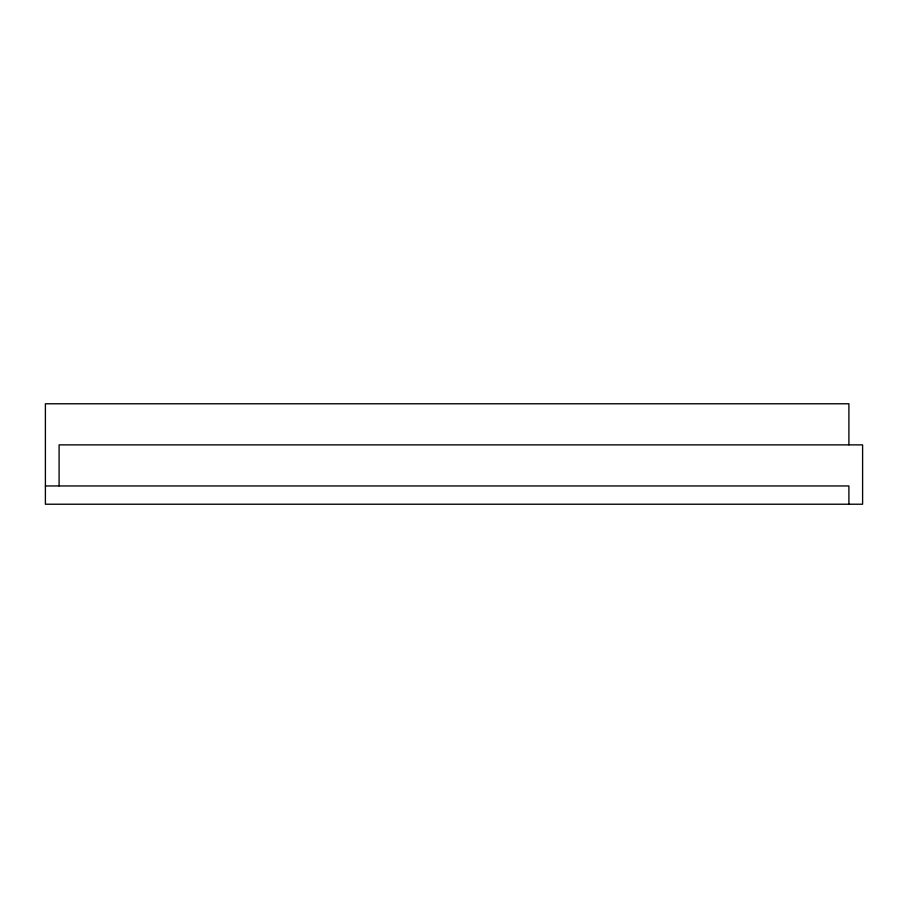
<?xml version="1.0" encoding="UTF-8"?>
<svg xmlns="http://www.w3.org/2000/svg" width="908" height="908" viewBox="0 0 908 908"><rect width="100%" height="100%" fill="white"/><g stroke="black" fill="none" stroke-linecap="round" stroke-linejoin="round"><path stroke-width="1.36" d="M45.4 485.962L848.901 485.962L848.901 504.224M848.901 444.806L848.901 403.776L45.4 403.776L45.4 504.224L862.6 504.224L862.6 444.875L59.099 444.875L59.099 485.848"/></g></svg>
